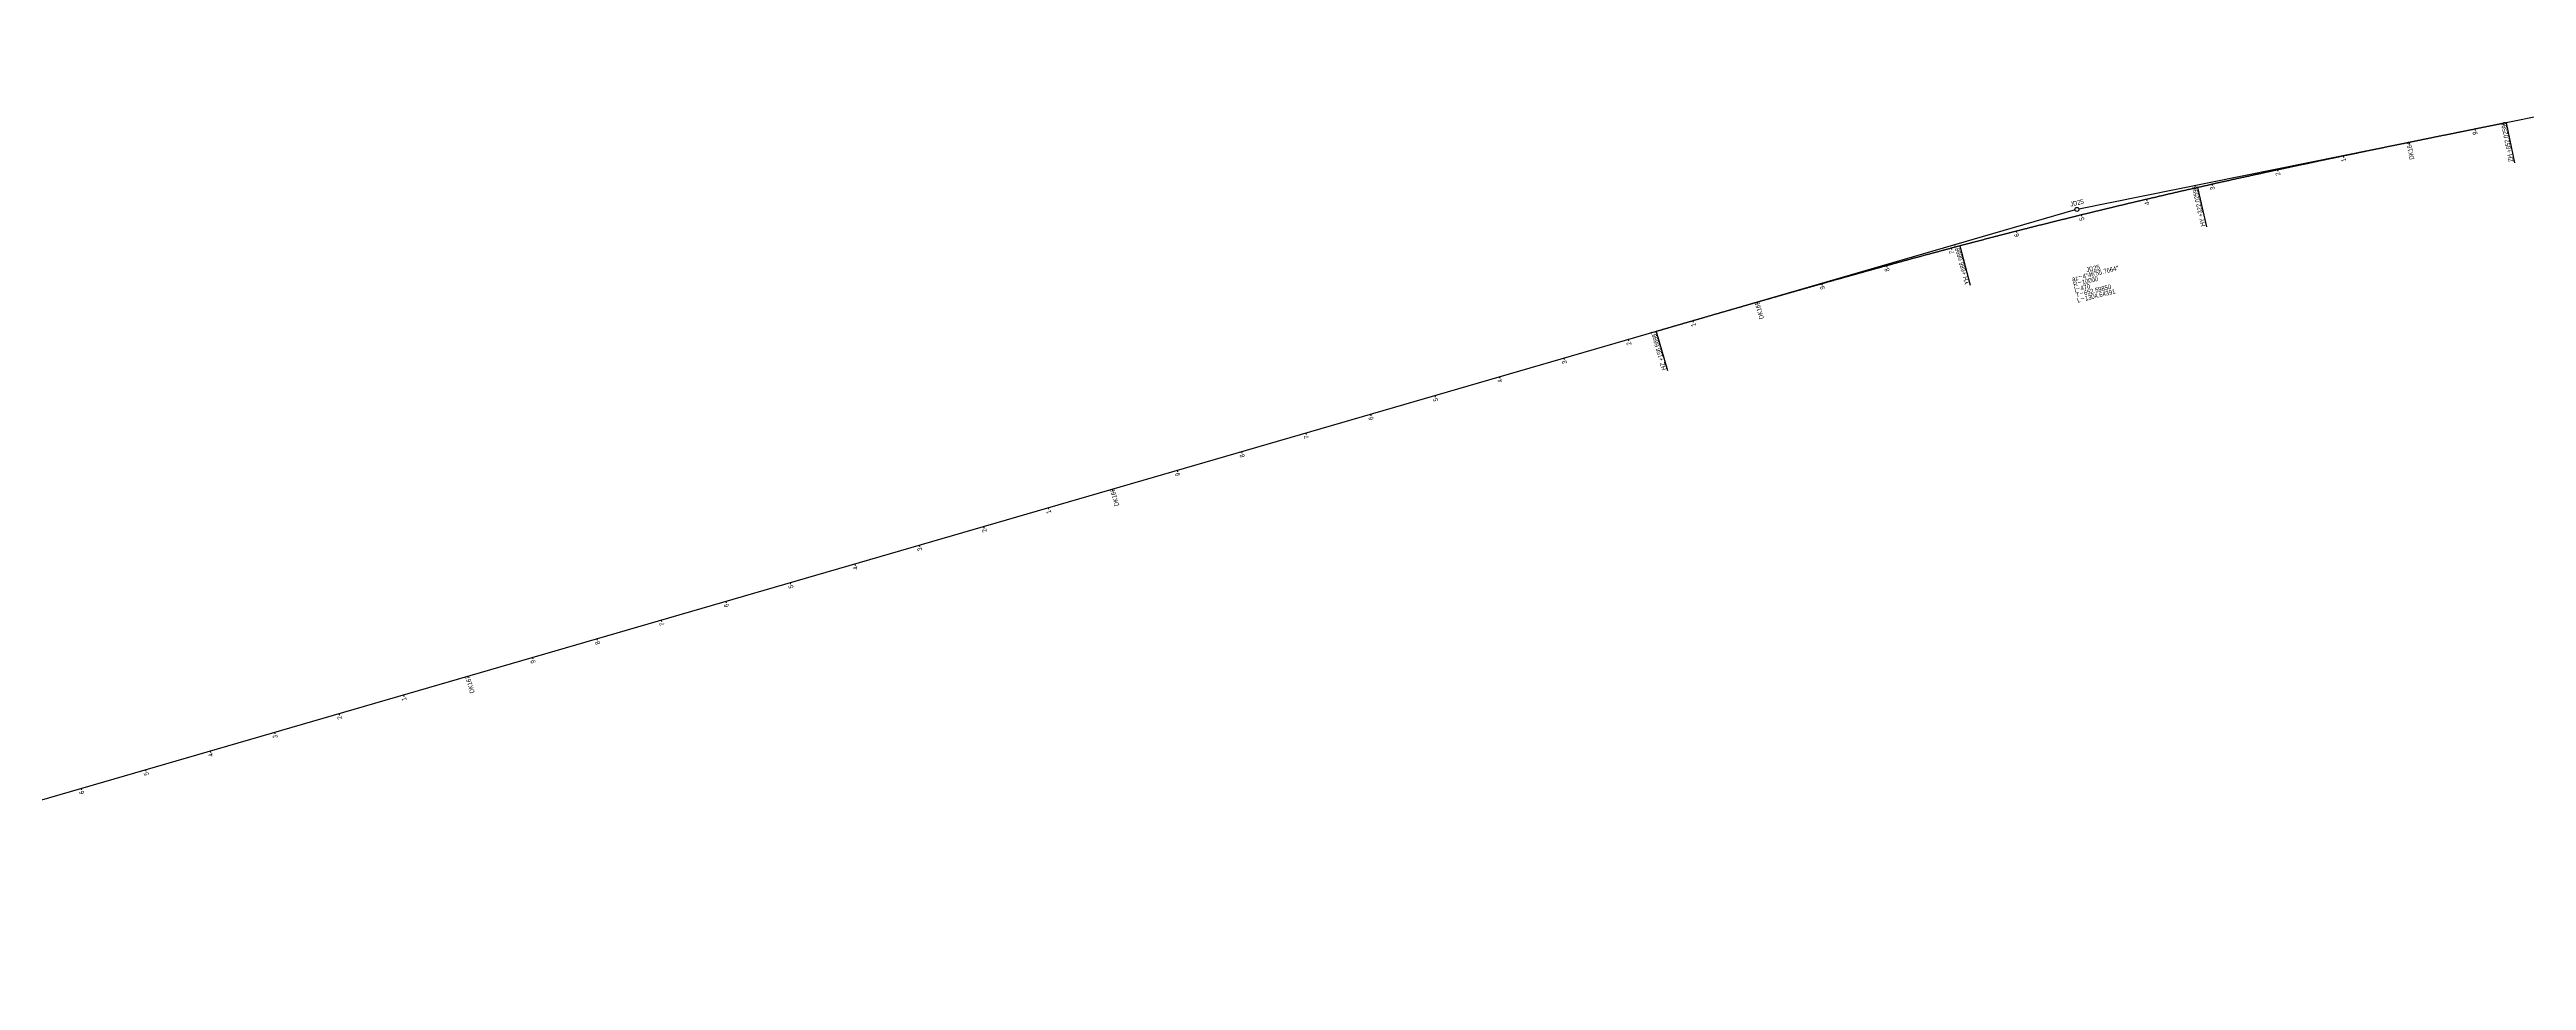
# Model space of a CAD drawing. Header units: millimetres. Extents: x 497834 to 621495, y 3353175 to 3430424.
# Drawn here: x 523566 to 527256, y 3370484 to 3371872 of the extents above; entities that cross this region are included whole.
import ezdxf

# ---------------------------------------------------------------- set-up
doc = ezdxf.new("R2010")
doc.units = ezdxf.units.MM
for name, color, linetype in [('dl6', 7, 'Continuous'), ('沪乍杭打线-0.0-200.8段-施工系转设计系成果-2000坐标系-左线_中线_交点', 7, 'Continuous'), ('沪乍杭打线-0.0-200.8段-施工系转设计系成果-2000坐标系-左线_五大桩', 7, 'Continuous'), ('沪乍杭打线-0.0-200.8段-施工系转设计系成果-2000坐标系-左线_曲线资料', 7, 'Continuous'), ('沪乍杭打线-0.0-200.8段-施工系转设计系成果-2000坐标系-左线_里程', 7, 'Continuous')]:
    doc.layers.add(name, color=color, linetype=linetype)
doc.styles.add('PM_LC', font='slromans.shx', dxfattribs={"width": 0.75, "bigfont": 'hztxt.shx'})
doc.styles.add('PM_QX', font='slromans.shx', dxfattribs={"width": 0.75, "bigfont": 'hztxt.shx'})

msp = doc.modelspace()

# ---------------------------------------------------------------- linework, layer by layer
at = {"layer": 'dl6', "color": 3, "linetype": 'Continuous', "ltscale": 2, "flags": 128}
msp.add_lwpolyline([(527766.8, 3371872.4), (527225.7, 3371763.2), (527224.7, 3371763), (527223.8, 3371762.8), (527222.8, 3371762.6), (527221.8, 3371762.4), (527220.8, 3371762.2), (527219.8, 3371762), (527218.9, 3371761.8), (527217.9, 3371761.6), (527216.9, 3371761.4), (527215.9, 3371761.2), (527214.9, 3371761), (527214, 3371760.8), (527213, 3371760.6), (527212, 3371760.4), (527211, 3371760.2), (527210, 3371760), (527209.1, 3371759.8), (527208.1, 3371759.6), (527207.1, 3371759.4), (527206.1, 3371759.2), (527205.1, 3371759), (527204.2, 3371758.8), (527203.2, 3371758.6), (527202.2, 3371758.4), (527201.2, 3371758.2), (527200.2, 3371758), (527199.3, 3371757.8), (527198.3, 3371757.6), (527197.3, 3371757.4), (527196.3, 3371757.2), (527195.3, 3371757), (527194.4, 3371756.8), (527193.4, 3371756.7), (527192.4, 3371756.5), (527191.4, 3371756.3), (527190.4, 3371756.1), (527189.5, 3371755.9), (527188.5, 3371755.7), (527187.5, 3371755.5), (527186.5, 3371755.3), (527185.5, 3371755.1), (527184.6, 3371754.9), (527183.6, 3371754.7), (527182.6, 3371754.5), (527181.6, 3371754.3), (527180.6, 3371754.1), (527179.7, 3371753.9), (527178.7, 3371753.7), (527177.7, 3371753.5), (527176.7, 3371753.3), (527175.7, 3371753.1), (527174.8, 3371752.9), (527173.8, 3371752.7), (527172.8, 3371752.5), (527171.8, 3371752.3), (527170.8, 3371752.1), (527169.9, 3371751.9), (527168.9, 3371751.7), (527167.9, 3371751.5), (527166.9, 3371751.3), (527165.9, 3371751.1), (527165, 3371750.9), (527164, 3371750.7), (527163, 3371750.5), (527162, 3371750.3), (527161, 3371750.1), (527160.1, 3371749.9), (527159.1, 3371749.7), (527158.1, 3371749.5), (527157.1, 3371749.3), (527156.1, 3371749.1), (527155.2, 3371748.9), (527154.2, 3371748.7), (527153.2, 3371748.5), (527152.2, 3371748.3), (527151.2, 3371748.1), (527150.3, 3371747.9), (527149.3, 3371747.7), (527148.3, 3371747.5), (527147.3, 3371747.3), (527146.3, 3371747.1), (527145.4, 3371746.9), (527144.4, 3371746.7), (527143.4, 3371746.5), (527142.4, 3371746.3), (527141.4, 3371746.1), (527140.5, 3371745.9), (527139.5, 3371745.7), (527138.5, 3371745.5), (527137.5, 3371745.3), (527136.5, 3371745.1), (527135.6, 3371744.9), (527134.6, 3371744.7), (527133.6, 3371744.6), (527132.6, 3371744.4), (527131.6, 3371744.2), (527130.7, 3371744), (527129.7, 3371743.8), (527128.7, 3371743.6), (527127.7, 3371743.4), (527126.7, 3371743.2), (527125.8, 3371743), (527124.8, 3371742.8), (527123.8, 3371742.6), (527122.8, 3371742.4), (527121.8, 3371742.2), (527120.9, 3371742), (527119.9, 3371741.8), (527118.9, 3371741.6), (527117.9, 3371741.4), (527116.9, 3371741.2), (527116, 3371741), (527115, 3371740.8), (527114, 3371740.6), (527113, 3371740.4), (527112, 3371740.2), (527111.1, 3371740), (527110.1, 3371739.8), (527109.1, 3371739.6), (527108.1, 3371739.4), (527107.1, 3371739.2), (527106.2, 3371739), (527105.2, 3371738.8), (527104.2, 3371738.6), (527103.2, 3371738.4), (527102.2, 3371738.2), (527101.3, 3371738), (527100.3, 3371737.8), (527099.3, 3371737.6), (527098.3, 3371737.4), (527097.3, 3371737.2), (527096.4, 3371737), (527095.4, 3371736.8), (527094.4, 3371736.6), (527093.4, 3371736.4), (527092.4, 3371736.2), (527091.5, 3371736), (527090.5, 3371735.8), (527089.5, 3371735.6), (527088.5, 3371735.4), (527087.5, 3371735.2), (527086.6, 3371735), (527085.6, 3371734.8), (527084.6, 3371734.6), (527083.6, 3371734.4), (527082.6, 3371734.2), (527081.7, 3371734), (527080.7, 3371733.8), (527079.7, 3371733.6), (527078.7, 3371733.4), (527077.7, 3371733.2), (527076.8, 3371733), (527075.8, 3371732.8), (527074.8, 3371732.6), (527073.8, 3371732.4), (527072.8, 3371732.2), (527071.9, 3371732), (527070.9, 3371731.8), (527069.9, 3371731.6), (527068.9, 3371731.4), (527067.9, 3371731.2), (527067, 3371731), (527066, 3371730.8), (527065, 3371730.6), (527064, 3371730.4), (527063, 3371730.2), (527062.1, 3371730), (527061.1, 3371729.8), (527060.1, 3371729.6), (527059.1, 3371729.4), (527058.1, 3371729.2), (527057.2, 3371729), (527056.2, 3371728.8), (527055.2, 3371728.6), (527054.2, 3371728.4), (527053.2, 3371728.2), (527052.3, 3371728), (527051.3, 3371727.8), (527050.3, 3371727.6), (527049.3, 3371727.4), (527048.4, 3371727.2), (527047.4, 3371727), (527046.4, 3371726.8), (527045.4, 3371726.6), (527044.4, 3371726.3), (527043.5, 3371726.1), (527042.5, 3371725.9), (527041.5, 3371725.7), (527040.5, 3371725.5), (527039.5, 3371725.3), (527038.6, 3371725.1), (527037.6, 3371724.9), (527036.6, 3371724.7), (527035.6, 3371724.5), (527034.6, 3371724.3), (527033.7, 3371724.1), (527032.7, 3371723.9), (527031.7, 3371723.7), (527030.7, 3371723.5), (527029.7, 3371723.3), (527028.8, 3371723.1), (527027.8, 3371722.9), (527026.8, 3371722.7), (527025.8, 3371722.5), (527024.8, 3371722.3), (527023.9, 3371722.1), (527022.9, 3371721.9), (527021.9, 3371721.7), (527020.9, 3371721.5), (527019.9, 3371721.3), (527019, 3371721.1), (527018, 3371720.9), (527017, 3371720.7), (527016, 3371720.5), (527015.1, 3371720.3), (527014.1, 3371720.1), (527013.1, 3371719.9), (527012.1, 3371719.7), (527011.1, 3371719.5), (527010.2, 3371719.3), (527009.2, 3371719.1), (527008.2, 3371718.9), (527007.2, 3371718.7), (527006.2, 3371718.5), (527005.3, 3371718.3), (527004.3, 3371718.1), (527003.3, 3371717.9), (527002.3, 3371717.6), (527001.3, 3371717.4), (527000.4, 3371717.2), (526999.4, 3371717), (526998.4, 3371716.8), (526997.4, 3371716.6), (526996.4, 3371716.4), (526995.5, 3371716.2), (526994.5, 3371716), (526993.5, 3371715.8), (526992.5, 3371715.6), (526991.6, 3371715.4), (526990.6, 3371715.2), (526989.6, 3371715), (526988.6, 3371714.8), (526987.6, 3371714.6), (526986.7, 3371714.4), (526985.7, 3371714.2), (526984.7, 3371714), (526983.7, 3371713.8), (526982.7, 3371713.6), (526981.8, 3371713.4), (526980.8, 3371713.2), (526979.8, 3371713), (526978.8, 3371712.8), (526977.8, 3371712.5), (526976.9, 3371712.3), (526975.9, 3371712.1), (526974.9, 3371711.9), (526973.9, 3371711.7), (526973, 3371711.5), (526972, 3371711.3), (526971, 3371711.1), (526970, 3371710.9), (526969, 3371710.7), (526968.1, 3371710.5), (526967.1, 3371710.3), (526966.1, 3371710.1), (526965.1, 3371709.9), (526964.1, 3371709.7), (526963.2, 3371709.5), (526962.2, 3371709.3), (526961.2, 3371709.1), (526960.2, 3371708.9), (526959.3, 3371708.7), (526958.3, 3371708.4), (526957.3, 3371708.2), (526956.3, 3371708), (526955.3, 3371707.8), (526954.4, 3371707.6), (526953.4, 3371707.4), (526952.4, 3371707.2), (526951.4, 3371707), (526950.4, 3371706.8), (526949.5, 3371706.6), (526948.5, 3371706.4), (526947.5, 3371706.2), (526946.5, 3371706), (526945.6, 3371705.8), (526944.6, 3371705.6), (526943.6, 3371705.4), (526942.6, 3371705.1), (526941.6, 3371704.9), (526940.7, 3371704.7), (526939.7, 3371704.5), (526938.7, 3371704.3), (526937.7, 3371704.1), (526936.7, 3371703.9), (526935.8, 3371703.7), (526934.8, 3371703.5), (526933.8, 3371703.3), (526932.8, 3371703.1), (526931.9, 3371702.9), (526930.9, 3371702.7), (526929.9, 3371702.5), (526928.9, 3371702.2), (526927.9, 3371702), (526927, 3371701.8), (526926, 3371701.6), (526925, 3371701.4), (526924, 3371701.2), (526923.1, 3371701), (526922.1, 3371700.8), (526921.1, 3371700.6), (526920.1, 3371700.4), (526919.1, 3371700.2), (526918.2, 3371700), (526917.2, 3371699.8), (526916.2, 3371699.5), (526915.2, 3371699.3), (526914.2, 3371699.1), (526913.3, 3371698.9), (526912.3, 3371698.7), (526911.3, 3371698.5), (526910.3, 3371698.3), (526909.4, 3371698.1), (526908.4, 3371697.9), (526907.4, 3371697.7), (526906.4, 3371697.5), (526905.4, 3371697.3), (526904.5, 3371697), (526903.5, 3371696.8), (526902.5, 3371696.6), (526901.5, 3371696.4), (526900.6, 3371696.2), (526899.6, 3371696), (526898.6, 3371695.8), (526897.6, 3371695.6), (526896.6, 3371695.4), (526895.7, 3371695.2), (526894.7, 3371694.9), (526893.7, 3371694.7), (526892.7, 3371694.5), (526891.8, 3371694.3), (526890.8, 3371694.1), (526889.8, 3371693.9), (526888.8, 3371693.7), (526887.8, 3371693.5), (526886.9, 3371693.3), (526885.9, 3371693.1), (526884.9, 3371692.8), (526883.9, 3371692.6), (526883, 3371692.4), (526882, 3371692.2), (526881, 3371692), (526880, 3371691.8), (526879, 3371691.6), (526878.1, 3371691.4), (526877.1, 3371691.2), (526876.1, 3371690.9), (526875.1, 3371690.7), (526874.2, 3371690.5), (526873.2, 3371690.3), (526872.2, 3371690.1), (526871.2, 3371689.9), (526870.3, 3371689.7), (526869.3, 3371689.5), (526868.3, 3371689.3), (526867.3, 3371689), (526866.3, 3371688.8), (526865.4, 3371688.6), (526864.4, 3371688.4), (526863.4, 3371688.2), (526862.4, 3371688), (526861.5, 3371687.8), (526860.5, 3371687.6), (526859.5, 3371687.3), (526858.5, 3371687.1), (526857.5, 3371686.9), (526856.6, 3371686.7), (526855.6, 3371686.5), (526854.6, 3371686.3), (526853.6, 3371686.1), (526852.7, 3371685.9), (526851.7, 3371685.6), (526850.7, 3371685.4), (526849.7, 3371685.2), (526848.8, 3371685), (526847.8, 3371684.8), (526846.8, 3371684.6), (526845.8, 3371684.4), (526844.8, 3371684.2), (526843.9, 3371683.9), (526842.9, 3371683.7), (526841.9, 3371683.5), (526840.9, 3371683.3), (526840, 3371683.1), (526839, 3371682.9), (526838, 3371682.7), (526837, 3371682.4), (526836.1, 3371682.2), (526835.1, 3371682), (526834.1, 3371681.8), (526833.1, 3371681.6), (526832.1, 3371681.4), (526831.2, 3371681.2), (526830.2, 3371680.9), (526829.2, 3371680.7), (526828.2, 3371680.5), (526827.3, 3371680.3), (526826.3, 3371680.1), (526825.3, 3371679.9), (526824.3, 3371679.6), (526823.4, 3371679.4), (526822.4, 3371679.2), (526821.4, 3371679), (526820.4, 3371678.8), (526819.5, 3371678.6), (526818.5, 3371678.4), (526817.5, 3371678.1), (526816.5, 3371677.9), (526815.5, 3371677.7), (526814.6, 3371677.5), (526813.6, 3371677.3), (526812.6, 3371677.1), (526811.6, 3371676.8), (526810.7, 3371676.6), (526809.7, 3371676.4), (526808.7, 3371676.2), (526807.7, 3371676), (526806.8, 3371675.8), (526805.8, 3371675.5), (526804.8, 3371675.3), (526803.8, 3371675.1), (526802.9, 3371674.9), (526801.9, 3371674.7), (526800.9, 3371674.5), (526799.9, 3371674.2), (526799, 3371674), (526798, 3371673.8), (526797, 3371673.6), (526796, 3371673.4), (526795, 3371673.1), (526794.1, 3371672.9), (526793.1, 3371672.7), (526792.1, 3371672.5), (526791.1, 3371672.3), (526790.2, 3371672.1), (526789.2, 3371671.8), (526788.2, 3371671.6), (526787.2, 3371671.4), (526786.3, 3371671.2), (526785.3, 3371671), (526784.3, 3371670.7), (526783.3, 3371670.5), (526782.4, 3371670.3), (526781.4, 3371670.1), (526780.4, 3371669.9), (526779.4, 3371669.6), (526778.5, 3371669.4), (526777.5, 3371669.2), (526776.5, 3371669), (526775.5, 3371668.8), (526774.6, 3371668.5), (526773.6, 3371668.3), (526772.6, 3371668.1), (526771.6, 3371667.9), (526770.7, 3371667.7), (526769.7, 3371667.4), (526768.7, 3371667.2), (526767.7, 3371667), (526766.8, 3371666.8), (526765.8, 3371666.6, 0.009116), (526764.8, 3371666.4), (526763.8, 3371666.1), (526762.8, 3371665.9), (526761.9, 3371665.7), (526760.9, 3371665.5), (526760.9, 3371665.5), (526759.9, 3371665.2), (526759, 3371665), (526758, 3371664.8), (526757, 3371664.6), (526756, 3371664.3), (526756, 3371664.3), (526755.1, 3371664.1), (526754.1, 3371663.9), (526753.1, 3371663.7), (526752.1, 3371663.5), (526751.2, 3371663.2), (526751.2, 3371663.2), (526750.2, 3371663), (526749.2, 3371662.8), (526748.2, 3371662.6), (526747.3, 3371662.3), (526746.3, 3371662.1), (526746.3, 3371662.1), (526745.3, 3371661.9), (526744.3, 3371661.7), (526743.4, 3371661.5), (526742.4, 3371661.2), (526741.4, 3371661), (526741.4, 3371661), (526740.4, 3371660.8), (526739.5, 3371660.6), (526738.5, 3371660.3), (526737.5, 3371660.1), (526736.5, 3371659.9), (526736.5, 3371659.9), (526735.6, 3371659.7), (526734.6, 3371659.4), (526733.6, 3371659.2), (526732.6, 3371659), (526731.7, 3371658.8), (526731.7, 3371658.8), (526730.7, 3371658.5), (526729.7, 3371658.3), (526728.7, 3371658.1), (526727.8, 3371657.9), (526726.8, 3371657.6), (526726.8, 3371657.6), (526725.8, 3371657.4), (526724.8, 3371657.2), (526723.9, 3371657), (526722.9, 3371656.7), (526721.9, 3371656.5), (526721.9, 3371656.5), (526720.9, 3371656.3), (526720, 3371656.1), (526719, 3371655.8), (526718, 3371655.6), (526717, 3371655.4), (526717, 3371655.4), (526716.1, 3371655.2), (526715.1, 3371654.9), (526714.1, 3371654.7), (526713.1, 3371654.5), (526712.2, 3371654.3), (526712.2, 3371654.3), (526711.2, 3371654), (526710.2, 3371653.8), (526709.2, 3371653.6), (526708.3, 3371653.4), (526707.3, 3371653.1), (526707.3, 3371653.1), (526706.3, 3371652.9), (526705.4, 3371652.7), (526704.4, 3371652.5), (526703.4, 3371652.2), (526702.4, 3371652), (526702.4, 3371652), (526701.5, 3371651.8), (526700.5, 3371651.5), (526699.5, 3371651.3), (526698.5, 3371651.1), (526697.6, 3371650.9), (526697.6, 3371650.9), (526696.6, 3371650.6), (526695.6, 3371650.4), (526694.6, 3371650.2), (526693.7, 3371649.9), (526692.7, 3371649.7), (526692.7, 3371649.7), (526691.7, 3371649.5), (526690.7, 3371649.3), (526689.8, 3371649), (526688.8, 3371648.8), (526687.8, 3371648.6), (526687.8, 3371648.6), (526686.9, 3371648.3), (526685.9, 3371648.1), (526684.9, 3371647.9), (526683.9, 3371647.7), (526683, 3371647.4), (526683, 3371647.4), (526682, 3371647.2), (526681, 3371647), (526680, 3371646.7), (526679.1, 3371646.5), (526678.1, 3371646.3), (526678.1, 3371646.3), (526677.1, 3371646.1), (526676.1, 3371645.8), (526675.2, 3371645.6), (526674.2, 3371645.4), (526673.2, 3371645.1), (526673.2, 3371645.1), (526672.3, 3371644.9), (526671.3, 3371644.7), (526670.3, 3371644.4), (526669.3, 3371644.2), (526668.4, 3371644), (526668.4, 3371644), (526667.4, 3371643.8), (526666.4, 3371643.5), (526665.4, 3371643.3), (526664.5, 3371643.1), (526663.5, 3371642.8), (526663.5, 3371642.8), (526662.5, 3371642.6), (526661.6, 3371642.4), (526660.6, 3371642.1), (526659.6, 3371641.9), (526658.6, 3371641.7), (526658.6, 3371641.7), (526657.7, 3371641.4), (526656.7, 3371641.2), (526655.7, 3371641), (526654.7, 3371640.7), (526653.8, 3371640.5), (526653.8, 3371640.5), (526652.8, 3371640.3), (526651.8, 3371640), (526650.9, 3371639.8), (526649.9, 3371639.6), (526648.9, 3371639.4), (526648.9, 3371639.4), (526647.9, 3371639.1), (526647, 3371638.9), (526646, 3371638.7), (526645, 3371638.4), (526644, 3371638.2), (526644, 3371638.2), (526643.1, 3371638), (526642.1, 3371637.7), (526641.1, 3371637.5), (526640.2, 3371637.3), (526639.2, 3371637), (526639.2, 3371637), (526638.2, 3371636.8), (526637.2, 3371636.6), (526636.3, 3371636.3), (526635.3, 3371636.1), (526634.3, 3371635.9), (526634.3, 3371635.9), (526633.3, 3371635.6), (526632.4, 3371635.4), (526631.4, 3371635.2), (526630.4, 3371634.9), (526629.5, 3371634.7), (526629.5, 3371634.7), (526628.5, 3371634.4), (526627.5, 3371634.2), (526626.5, 3371634), (526625.6, 3371633.7), (526624.6, 3371633.5), (526624.6, 3371633.5), (526623.6, 3371633.3), (526622.7, 3371633), (526621.7, 3371632.8), (526620.7, 3371632.6), (526619.7, 3371632.3), (526619.7, 3371632.3), (526618.8, 3371632.1), (526617.8, 3371631.9), (526616.8, 3371631.6), (526615.9, 3371631.4), (526614.9, 3371631.2), (526614.9, 3371631.2), (526613.9, 3371630.9), (526612.9, 3371630.7), (526612, 3371630.4), (526611, 3371630.2), (526610, 3371630), (526610, 3371630), (526609, 3371629.7), (526608.1, 3371629.5), (526607.1, 3371629.3), (526606.1, 3371629), (526605.2, 3371628.8), (526605.2, 3371628.8), (526604.2, 3371628.6), (526603.2, 3371628.3), (526602.2, 3371628.1), (526601.3, 3371627.8), (526600.3, 3371627.6), (526600.3, 3371627.6), (526599.3, 3371627.4), (526598.4, 3371627.1), (526597.4, 3371626.9), (526596.4, 3371626.7), (526595.4, 3371626.4), (526595.4, 3371626.4), (526594.5, 3371626.2), (526593.5, 3371625.9), (526592.5, 3371625.7), (526591.6, 3371625.5), (526590.6, 3371625.2), (526590.6, 3371625.2), (526589.6, 3371625), (526588.7, 3371624.7), (526587.7, 3371624.5), (526586.7, 3371624.3), (526585.7, 3371624), (526585.7, 3371624), (526584.8, 3371623.8), (526583.8, 3371623.6), (526582.8, 3371623.3), (526581.9, 3371623.1), (526580.9, 3371622.8), (526580.9, 3371622.8), (526579.9, 3371622.6), (526578.9, 3371622.4), (526578, 3371622.1), (526577, 3371621.9), (526576, 3371621.6), (526576, 3371621.6), (526575.1, 3371621.4), (526574.1, 3371621.2), (526573.1, 3371620.9), (526572.1, 3371620.7), (526571.2, 3371620.4), (526571.2, 3371620.4), (526570.2, 3371620.2), (526569.2, 3371620), (526568.3, 3371619.7), (526567.3, 3371619.5), (526566.3, 3371619.2), (526566.3, 3371619.2), (526565.4, 3371619), (526564.4, 3371618.8), (526563.4, 3371618.5), (526562.4, 3371618.3), (526561.5, 3371618), (526561.5, 3371618), (526560.5, 3371617.8), (526559.5, 3371617.5), (526558.6, 3371617.3), (526557.6, 3371617.1), (526556.6, 3371616.8), (526556.6, 3371616.8), (526555.6, 3371616.6), (526554.7, 3371616.3), (526553.7, 3371616.1), (526552.7, 3371615.9), (526551.8, 3371615.6), (526551.8, 3371615.6), (526550.8, 3371615.4), (526549.8, 3371615.1), (526548.9, 3371614.9), (526547.9, 3371614.6), (526546.9, 3371614.4), (526546.9, 3371614.4), (526545.9, 3371614.2), (526545, 3371613.9), (526544, 3371613.7), (526543, 3371613.4), (526542.1, 3371613.2), (526542.1, 3371613.2), (526541.1, 3371612.9), (526540.1, 3371612.7), (526539.2, 3371612.5), (526538.2, 3371612.2), (526537.2, 3371612), (526537.2, 3371612), (526536.2, 3371611.7), (526535.3, 3371611.5), (526534.3, 3371611.2), (526533.3, 3371611), (526532.4, 3371610.7), (526532.4, 3371610.7), (526531.4, 3371610.5), (526530.4, 3371610.3), (526529.5, 3371610), (526528.5, 3371609.8), (526527.5, 3371609.5), (526527.5, 3371609.5), (526526.5, 3371609.3), (526525.6, 3371609), (526524.6, 3371608.8), (526523.6, 3371608.5), (526522.7, 3371608.3), (526522.7, 3371608.3), (526521.7, 3371608.1), (526520.7, 3371607.8), (526519.8, 3371607.6), (526518.8, 3371607.3), (526517.8, 3371607.1), (526517.8, 3371607.1), (526516.9, 3371606.8), (526515.9, 3371606.6), (526514.9, 3371606.3), (526513.9, 3371606.1), (526513, 3371605.8), (526513, 3371605.8), (526512, 3371605.6), (526511, 3371605.3), (526510.1, 3371605.1), (526509.1, 3371604.9), (526508.1, 3371604.6), (526508.1, 3371604.6), (526507.2, 3371604.4), (526506.2, 3371604.1), (526505.2, 3371603.9), (526504.3, 3371603.6), (526503.3, 3371603.4), (526503.3, 3371603.4), (526502.3, 3371603.1), (526501.3, 3371602.9), (526500.4, 3371602.6), (526499.4, 3371602.4), (526498.4, 3371602.1), (526498.4, 3371602.1), (526497.5, 3371601.9), (526496.5, 3371601.6), (526495.5, 3371601.4), (526494.6, 3371601.1), (526493.6, 3371600.9), (526493.6, 3371600.9), (526492.6, 3371600.6), (526491.7, 3371600.4), (526490.7, 3371600.2), (526489.7, 3371599.9), (526488.8, 3371599.7), (526488.8, 3371599.7), (526487.8, 3371599.4), (526486.8, 3371599.2), (526485.8, 3371598.9), (526484.9, 3371598.7), (526483.9, 3371598.4), (526483.9, 3371598.4), (526482.9, 3371598.2), (526482, 3371597.9), (526481, 3371597.7), (526480, 3371597.4), (526479.1, 3371597.2), (526479.1, 3371597.2), (526478.1, 3371596.9), (526477.1, 3371596.7), (526476.2, 3371596.4), (526475.2, 3371596.2), (526474.2, 3371595.9), (526474.2, 3371595.9), (526473.3, 3371595.7), (526472.3, 3371595.4), (526471.3, 3371595.2), (526470.4, 3371594.9), (526469.4, 3371594.7), (526469.4, 3371594.7), (526468.4, 3371594.4), (526467.5, 3371594.2), (526466.5, 3371593.9), (526465.5, 3371593.7), (526464.5, 3371593.4), (526464.5, 3371593.4), (526463.6, 3371593.2), (526462.6, 3371592.9), (526461.6, 3371592.7), (526460.7, 3371592.4), (526459.7, 3371592.2), (526459.7, 3371592.2), (526458.7, 3371591.9), (526457.8, 3371591.7), (526456.8, 3371591.4), (526455.8, 3371591.1), (526454.9, 3371590.9), (526454.9, 3371590.9), (526453.9, 3371590.6), (526452.9, 3371590.4), (526452, 3371590.1), (526451, 3371589.9), (526450, 3371589.6), (526450, 3371589.6), (526449.1, 3371589.4), (526448.1, 3371589.1), (526447.1, 3371588.9), (526446.2, 3371588.6), (526445.2, 3371588.4), (526445.2, 3371588.4), (526444.2, 3371588.1), (526443.3, 3371587.9), (526442.3, 3371587.6), (526441.3, 3371587.4), (526440.4, 3371587.1), (526440.4, 3371587.1), (526439.4, 3371586.9), (526438.4, 3371586.6), (526437.5, 3371586.3), (526436.5, 3371586.1), (526435.5, 3371585.8), (526435.5, 3371585.8), (526434.6, 3371585.6), (526433.6, 3371585.3), (526432.6, 3371585.1), (526431.7, 3371584.8), (526430.7, 3371584.6), (526430.7, 3371584.6), (526429.7, 3371584.3), (526428.7, 3371584.1), (526427.8, 3371583.8), (526426.8, 3371583.5), (526425.8, 3371583.3), (526425.8, 3371583.3), (526424.9, 3371583), (526423.9, 3371582.8), (526422.9, 3371582.5), (526422, 3371582.3), (526421, 3371582), (526421, 3371582), (526420, 3371581.8), (526419.1, 3371581.5), (526418.1, 3371581.2), (526417.1, 3371581), (526416.2, 3371580.7), (526416.2, 3371580.7), (526415.2, 3371580.5), (526414.2, 3371580.2), (526413.3, 3371580), (526412.3, 3371579.7), (526411.7, 3371579.5), (526410.7, 3371579.3), (526409.8, 3371579), (526408.8, 3371578.8), (526407.8, 3371578.5), (526406.9, 3371578.3), (526405.9, 3371578), (526404.9, 3371577.8), (526404, 3371577.5), (526403, 3371577.2), (526402, 3371577), (526401.1, 3371576.7), (526400.1, 3371576.5), (526399.1, 3371576.2), (526398.2, 3371576), (526397.2, 3371575.7), (526396.2, 3371575.4), (526395.3, 3371575.2), (526394.3, 3371574.9), (526393.3, 3371574.7), (526392.4, 3371574.4), (526391.4, 3371574.1), (526390.4, 3371573.9), (526389.5, 3371573.6), (526388.5, 3371573.4), (526387.5, 3371573.1), (526386.6, 3371572.9), (526385.6, 3371572.6), (526384.6, 3371572.3), (526383.7, 3371572.1), (526382.7, 3371571.8), (526381.7, 3371571.6), (526380.8, 3371571.3), (526379.8, 3371571), (526378.8, 3371570.8), (526377.9, 3371570.5), (526376.9, 3371570.3), (526375.9, 3371570), (526375, 3371569.7), (526374, 3371569.5), (526373, 3371569.2), (526372.1, 3371569), (526371.1, 3371568.7), (526370.1, 3371568.4), (526369.2, 3371568.2), (526368.2, 3371567.9), (526367.3, 3371567.7), (526366.3, 3371567.4), (526365.3, 3371567.1), (526364.4, 3371566.9), (526363.4, 3371566.6), (526362.4, 3371566.4), (526361.5, 3371566.1), (526360.5, 3371565.8), (526359.5, 3371565.6), (526358.6, 3371565.3), (526357.6, 3371565.1), (526356.6, 3371564.8), (526355.7, 3371564.5), (526354.7, 3371564.3), (526353.7, 3371564), (526352.8, 3371563.7), (526351.8, 3371563.5), (526350.8, 3371563.2), (526349.9, 3371563), (526348.9, 3371562.7), (526347.9, 3371562.4), (526347, 3371562.2), (526346, 3371561.9), (526345.1, 3371561.6), (526344.1, 3371561.4), (526343.1, 3371561.1), (526342.2, 3371560.9), (526341.2, 3371560.6), (526340.2, 3371560.3), (526339.3, 3371560.1), (526338.3, 3371559.8), (526337.3, 3371559.5), (526336.4, 3371559.3), (526335.4, 3371559), (526334.4, 3371558.8), (526333.5, 3371558.5), (526332.5, 3371558.2), (526331.5, 3371558), (526330.6, 3371557.7), (526329.6, 3371557.4), (526328.7, 3371557.2), (526327.7, 3371556.9), (526326.7, 3371556.6), (526325.8, 3371556.4), (526324.8, 3371556.1), (526323.8, 3371555.9), (526322.9, 3371555.6), (526321.9, 3371555.3), (526320.9, 3371555.1), (526320, 3371554.8), (526319, 3371554.5), (526318, 3371554.3), (526317.1, 3371554), (526316.1, 3371553.7), (526315.2, 3371553.5), (526314.2, 3371553.2), (526313.2, 3371552.9), (526312.3, 3371552.7), (526311.3, 3371552.4), (526310.3, 3371552.1), (526309.4, 3371551.9), (526308.4, 3371551.6), (526307.4, 3371551.3), (526306.5, 3371551.1), (526305.5, 3371550.8), (526304.5, 3371550.6), (526303.6, 3371550.3), (526302.6, 3371550), (526301.7, 3371549.8), (526300.7, 3371549.5), (526299.7, 3371549.2), (526298.8, 3371549), (526297.8, 3371548.7), (526296.8, 3371548.4), (526295.9, 3371548.2), (526294.9, 3371547.9), (526293.9, 3371547.6), (526293, 3371547.4), (526292, 3371547.1), (526291.1, 3371546.8), (526290.1, 3371546.6), (526289.1, 3371546.3), (526288.2, 3371546), (526287.2, 3371545.8), (526286.2, 3371545.5), (526285.3, 3371545.2), (526284.3, 3371545), (526283.3, 3371544.7), (526282.4, 3371544.4), (526281.4, 3371544.2), (526280.5, 3371543.9), (526279.5, 3371543.6), (526278.5, 3371543.4), (526277.6, 3371543.1), (526276.6, 3371542.8), (526275.6, 3371542.5), (526274.7, 3371542.3), (526273.7, 3371542), (526272.7, 3371541.7), (526271.8, 3371541.5), (526270.8, 3371541.2), (526269.9, 3371540.9), (526268.9, 3371540.7), (526267.9, 3371540.4), (526267, 3371540.1), (526266, 3371539.9), (526265, 3371539.6), (526264.1, 3371539.3), (526263.1, 3371539.1), (526262.1, 3371538.8), (526261.2, 3371538.5), (526260.2, 3371538.3), (526259.3, 3371538), (526258.3, 3371537.7), (526257.3, 3371537.4), (526256.4, 3371537.2), (526255.4, 3371536.9), (526254.4, 3371536.6), (526253.5, 3371536.4), (526252.5, 3371536.1), (526251.6, 3371535.8), (526250.6, 3371535.6), (526249.6, 3371535.3), (526248.7, 3371535), (526247.7, 3371534.8), (526246.7, 3371534.5), (526245.8, 3371534.2), (526244.8, 3371533.9), (526243.8, 3371533.7), (526242.9, 3371533.4), (526241.9, 3371533.1), (526241, 3371532.9), (526240, 3371532.6), (526239, 3371532.3), (526238.1, 3371532.1), (526237.1, 3371531.8), (526236.1, 3371531.5), (526235.2, 3371531.2), (526234.2, 3371531), (526233.3, 3371530.7), (526232.3, 3371530.4), (526231.3, 3371530.2), (526230.4, 3371529.9), (526229.4, 3371529.6), (526228.4, 3371529.3), (526227.5, 3371529.1), (526226.5, 3371528.8), (526225.6, 3371528.5), (526224.6, 3371528.3), (526223.6, 3371528), (526222.7, 3371527.7), (526221.7, 3371527.4), (526220.7, 3371527.2), (526219.8, 3371526.9), (526218.8, 3371526.6), (526217.9, 3371526.4), (526216.9, 3371526.1), (526215.9, 3371525.8), (526215, 3371525.5), (526214, 3371525.3), (526213, 3371525), (526212.1, 3371524.7), (526211.1, 3371524.5), (526210.2, 3371524.2), (526209.2, 3371523.9), (526208.2, 3371523.6), (526207.3, 3371523.4), (526206.3, 3371523.1), (526205.3, 3371522.8), (526204.4, 3371522.6), (526203.4, 3371522.3), (526202.5, 3371522), (526201.5, 3371521.7), (526200.5, 3371521.5), (526199.6, 3371521.2), (526198.6, 3371520.9), (526197.6, 3371520.6), (526196.7, 3371520.4), (526195.7, 3371520.1), (526194.8, 3371519.8), (526193.8, 3371519.6), (526192.8, 3371519.3), (526191.9, 3371519), (526190.9, 3371518.7), (526190, 3371518.5), (526189, 3371518.2), (526188, 3371517.9), (526187.1, 3371517.6), (526186.1, 3371517.4), (526185.1, 3371517.1), (526184.2, 3371516.8), (526183.2, 3371516.6), (526182.3, 3371516.3), (526181.3, 3371516), (526180.3, 3371515.7), (526179.4, 3371515.5), (526178.4, 3371515.2), (526177.4, 3371514.9), (526176.5, 3371514.6), (526175.5, 3371514.4), (526174.6, 3371514.1), (526173.6, 3371513.8), (526172.6, 3371513.5), (526171.7, 3371513.3), (526170.7, 3371513), (526169.8, 3371512.7), (526168.8, 3371512.4), (526167.8, 3371512.2), (526166.9, 3371511.9), (526165.9, 3371511.6), (526164.9, 3371511.3), (526164, 3371511.1), (526163, 3371510.8), (526162.1, 3371510.5), (526161.1, 3371510.3), (526160.1, 3371510), (526159.2, 3371509.7), (526158.2, 3371509.4), (526157.3, 3371509.2), (526156.3, 3371508.9), (526155.3, 3371508.6), (526154.4, 3371508.3), (526153.4, 3371508.1), (526152.4, 3371507.8), (526151.5, 3371507.5), (526150.5, 3371507.2), (526149.6, 3371507), (526148.6, 3371506.7), (526147.6, 3371506.4), (526146.7, 3371506.1), (526145.7, 3371505.9), (526144.8, 3371505.6), (526143.8, 3371505.3), (526142.8, 3371505), (526141.9, 3371504.8), (526140.9, 3371504.5), (526139.9, 3371504.2), (526139, 3371503.9), (526138, 3371503.7), (526137.1, 3371503.4), (526136.1, 3371503.1), (526135.1, 3371502.8), (526134.2, 3371502.6), (526133.2, 3371502.3), (526132.3, 3371502), (526131.3, 3371501.7), (526130.3, 3371501.4), (526129.4, 3371501.2), (526128.4, 3371500.9), (526127.4, 3371500.6), (526126.5, 3371500.3), (526125.5, 3371500.1), (526124.6, 3371499.8), (526123.6, 3371499.5), (526122.6, 3371499.2), (526121.7, 3371499), (526120.7, 3371498.7), (526119.8, 3371498.4), (526118.8, 3371498.1), (526117.8, 3371497.9), (526116.9, 3371497.6), (526115.9, 3371497.3), (526115, 3371497), (526114, 3371496.8), (526113, 3371496.5), (526112.1, 3371496.2), (526111.1, 3371495.9), (526110.1, 3371495.7), (526109.2, 3371495.4), (526108.2, 3371495.1), (526107.3, 3371494.8), (526106.3, 3371494.5), (526105.3, 3371494.3), (526104.4, 3371494), (526103.4, 3371493.7), (526102.5, 3371493.4), (526101.5, 3371493.2), (526100.5, 3371492.9), (526099.6, 3371492.6), (526098.6, 3371492.3), (526097.7, 3371492.1), (526096.7, 3371491.8), (526095.7, 3371491.5), (526094.8, 3371491.2), (526093.8, 3371490.9), (526092.9, 3371490.7), (526091.9, 3371490.4), (526090.9, 3371490.1), (526090, 3371489.8), (526089, 3371489.6), (526088, 3371489.3), (526087.1, 3371489), (526086.1, 3371488.7), (526085.2, 3371488.5), (526084.2, 3371488.2), (526083.2, 3371487.9), (526082.3, 3371487.6), (526081.3, 3371487.3), (526080.4, 3371487.1), (526079.4, 3371486.8), (526078.4, 3371486.5), (526077.5, 3371486.2), (526076.5, 3371486), (526075.6, 3371485.7), (526074.6, 3371485.4), (526073.6, 3371485.1), (526072.7, 3371484.8), (526071.7, 3371484.6), (526070.8, 3371484.3), (526069.8, 3371484), (526068.8, 3371483.7), (526067.9, 3371483.5), (526066.9, 3371483.2), (526066, 3371482.9), (526065, 3371482.6), (526064, 3371482.4), (526063.1, 3371482.1), (526062.1, 3371481.8), (526061.1, 3371481.5), (526060.2, 3371481.2), (526059.2, 3371481), (526058.3, 3371480.7), (526057.3, 3371480.4), (526056.3, 3371480.1), (526055.4, 3371479.8), (526054.4, 3371479.6), (526053.5, 3371479.3), (526052.5, 3371479), (526051.5, 3371478.7), (526050.6, 3371478.5), (526049.6, 3371478.2), (526048.7, 3371477.9), (526047.7, 3371477.6), (526046.7, 3371477.3), (526045.8, 3371477.1), (526044.8, 3371476.8), (526043.9, 3371476.5), (526042.9, 3371476.2), (526041.9, 3371476), (526041, 3371475.7), (526040, 3371475.4), (526039.1, 3371475.1), (526038.1, 3371474.8), (526037.1, 3371474.6), (526036.2, 3371474.3), (526035.2, 3371474), (526034.3, 3371473.7), (526033.3, 3371473.5), (526032.3, 3371473.2), (526031.4, 3371472.9), (526030.4, 3371472.6), (526029.4, 3371472.3), (526028.5, 3371472.1), (526027.5, 3371471.8), (526026.6, 3371471.5), (526025.6, 3371471.2), (526024.6, 3371470.9), (526023.7, 3371470.7), (526022.7, 3371470.4), (526021.8, 3371470.1), (526020.8, 3371469.8), (526019.8, 3371469.6), (526018.9, 3371469.3), (526017.9, 3371469), (526017, 3371468.7), (526016, 3371468.4), (526015, 3371468.2), (526014.1, 3371467.9), (526013.1, 3371467.6), (526012.2, 3371467.3), (526011.2, 3371467), (526010.2, 3371466.8), (526009.3, 3371466.5), (526008.3, 3371466.2), (526007.4, 3371465.9), (526006.4, 3371465.7), (526005.4, 3371465.4), (526004.5, 3371465.1), (526003.5, 3371464.8), (526002.6, 3371464.5), (526001.6, 3371464.3), (526000.6, 3371464), (525999.7, 3371463.7), (525998.7, 3371463.4), (525997.8, 3371463.1), (525996.8, 3371462.9), (525995.8, 3371462.6), (525994.9, 3371462.3), (525993.9, 3371462), (525993, 3371461.8), (525992, 3371461.5), (525991, 3371461.2), (525990.1, 3371460.9), (525989.1, 3371460.6), (525988.2, 3371460.4), (525987.2, 3371460.1), (525986.2, 3371459.8), (525985.3, 3371459.5), (525984.3, 3371459.2), (525983.4, 3371459), (525982.4, 3371458.7), (525981.4, 3371458.4), (525980.5, 3371458.1), (525979.5, 3371457.8), (525978.5, 3371457.6), (525977.6, 3371457.3), (525976.6, 3371457), (525975.7, 3371456.7), (525974.7, 3371456.5), (525973.7, 3371456.2), (525972.8, 3371455.9), (525971.8, 3371455.6), (525970.9, 3371455.3), (525969.9, 3371455.1), (525968.9, 3371454.8), (525968, 3371454.5), (525967, 3371454.2), (525966.1, 3371453.9), (525965.1, 3371453.7), (525964.1, 3371453.4), (525963.2, 3371453.1), (525962.2, 3371452.8), (525961.3, 3371452.5), (525960.3, 3371452.3), (525959.3, 3371452), (522628.1, 3370484.4)], format="xyb", dxfattribs=at)
at = {"layer": '沪乍杭打线-0.0-200.8段-施工系转设计系成果-2000坐标系-左线_中线_交点', "color": 6, "linetype": 'Continuous', "ltscale": 2}
for p, q in [((527225.7, 3371763.2), (526589, 3371634.6)), ((526583.2, 3371633.2), (525959.3, 3371452))]:
    msp.add_line(p, q, dxfattribs=at)
msp.add_circle((526586, 3371634), 3, dxfattribs=at)
at = {"layer": '沪乍杭打线-0.0-200.8段-施工系转设计系成果-2000坐标系-左线_五大桩', "color": 5, "linetype": 'Continuous', "ltscale": 2}
for p, q in [((527225.7, 3371763.2), (527237.7, 3371703.7)), ((526765.8, 3371666.6), (526779.1, 3371607.8)), ((526411.7, 3371579.5), (526427.1, 3371521.3)), ((525959.3, 3371452), (525976.3, 3371393.7))]:
    msp.add_line(p, q, dxfattribs=at)
at = {"layer": '沪乍杭打线-0.0-200.8段-施工系转设计系成果-2000坐标系-左线_里程', "color": 5, "linetype": 'Continuous', "ltscale": 2}
for p, q in [((527178.7, 3371753.7), (527179.1, 3371751.7)), ((527080.7, 3371733.8), (527081.1, 3371731.8)), ((526884.9, 3371692.9), (526885.4, 3371690.9)), ((526982.8, 3371713.6), (526983.2, 3371711.6)), ((526689.8, 3371649), (526690.3, 3371647.1)), ((526787.3, 3371671.4), (526787.7, 3371669.5)), ((526592.6, 3371625.7), (526593, 3371623.8)), ((526398.8, 3371576.1), (526399.3, 3371574.2)), ((526495.6, 3371601.4), (526496.1, 3371599.5)), ((526302.3, 3371549.9), (526302.8, 3371548)), ((526109.8, 3371495.6), (526110.4, 3371493.6)), ((526206, 3371523), (526206.5, 3371521.1)), ((526013.8, 3371467.8), (526014.3, 3371465.9)), ((525917.7, 3371439.9), (525918.3, 3371438)), ((525725.7, 3371384.1), (525726.2, 3371382.2)), ((525821.7, 3371412), (525822.3, 3371410.1)), ((525629.6, 3371356.2), (525630.2, 3371354.3)), ((525533.6, 3371328.3), (525534.2, 3371326.4)), ((525437.6, 3371300.4), (525438.1, 3371298.5)), ((525245.5, 3371244.6), (525246.1, 3371242.7)), ((525341.6, 3371272.5), (525342.1, 3371270.6)), ((525149.5, 3371216.8), (525150, 3371214.8)), ((525053.5, 3371188.9), (525054, 3371186.9)), ((524861.4, 3371133.1), (524862, 3371131.2)), ((524957.4, 3371161), (524958, 3371159)), ((524765.4, 3371105.2), (524765.9, 3371103.3)), ((524669.3, 3371077.3), (524669.9, 3371075.4)), ((524477.3, 3371021.5), (524477.8, 3371019.6)), ((524573.3, 3371049.4), (524573.9, 3371047.5)), ((524381.2, 3370993.6), (524381.8, 3370991.7)), ((524285.2, 3370965.7), (524285.8, 3370963.8)), ((524093.2, 3370909.9), (524093.7, 3370908)), ((524189.2, 3370937.8), (524189.7, 3370935.9)), ((523997.1, 3370882), (523997.7, 3370880.1)), ((523901.1, 3370854.1), (523901.7, 3370852.2)), ((523709, 3370798.3), (523709.6, 3370796.4)), ((523805.1, 3370826.2), (523805.6, 3370824.3)), ((523613, 3370770.5), (523613.6, 3370768.5))]:
    msp.add_line(p, q, dxfattribs=at)

# ---------------------------------------------------------------- texts
at = {"layer": '沪乍杭打线-0.0-200.8段-施工系转设计系成果-2000坐标系-左线_中线_交点', "color": 5, "style": 'PM_QX', "width": 0.75}
msp.add_text('JD25', height=7, rotation=13.8059, dxfattribs=at).set_placement((526576.9, 3371638))
at = {"layer": '沪乍杭打线-0.0-200.8段-施工系转设计系成果-2000坐标系-左线_五大桩', "color": 5, "style": 'PM_QX', "width": 0.75}
for s, rotation, p in [('ZH +852.02596', 101.4149, (527236.4, 3371705.5)), ('HY +322.02596', 102.7613, (526777.7, 3371609.5)), ('YH +686.66987', 104.8506, (526425.7, 3371523)), ('HZ +156.66987', 106.197, (525974.7, 3371395.4))]:
    msp.add_text(s, height=7, rotation=rotation, dxfattribs=at).set_placement(p)
at = {"layer": '沪乍杭打线-0.0-200.8段-施工系转设计系成果-2000坐标系-左线_曲线资料', "color": 5, "style": 'PM_QX', "width": 0.75}
msp.add_text('JD25', height=7, rotation=13.8059, dxfattribs=at).set_placement((526600.9, 3371540.2))
at = {"layer": '沪乍杭打线-0.0-200.8段-施工系转设计系成果-2000坐标系-左线_曲线资料', "color": 5, "insert": (526577.8, 3371533.4), "char_height": 7, "attachment_point": 1, "rotation": 13.8059, "line_spacing_factor": 0.7, "style": 'PM_QX'}
msp.add_mtext('\\W0.750000;az－4°46′55.7664″\\PR－10000\\Pl－470\\PT－652.59850\\PL－1304.64391', dxfattribs=at)
at = {"layer": '沪乍杭打线-0.0-200.8段-施工系转设计系成果-2000坐标系-左线_里程', "color": 2, "style": 'PM_LC', "width": 0.75}
for s, rotation, p in [('DK164', 101.5484, (527088.8, 3371709)), ('9', 101.4289, (527183.1, 3371746)), ('2', 102.1529, (526889.4, 3371685.2)), ('1', 101.7897, (526987.2, 3371705.9)), ('4', 103.2081, (526694.4, 3371641.5)), ('3', 102.6381, (526791.8, 3371663.8)), ('5', 103.781, (526597.3, 3371618.2)), ('7', 104.9258, (526403.7, 3371568.7)), ('6', 104.354, (526500.4, 3371594)), ('8', 105.4216, (526307.2, 3371542.6)), ('9', 105.7954, (526211, 3371515.7)), ('1', 106.1774, (526018.8, 3371460.5)), ('DK165', 106.0474, (526119.9, 3371471.5)), ('2', 106.197, (525922.8, 3371432.6)), ('3', 106.197, (525826.7, 3371404.7)), ('5', 106.197, (525634.7, 3371348.9)), ('4', 106.197, (525730.7, 3371376.8)), ('6', 106.197, (525538.6, 3371321)), ('7', 106.197, (525442.6, 3371293.1)), ('9', 106.197, (525250.6, 3371237.4)), ('8', 106.197, (525346.6, 3371265.3)), ('DK166', 106.197, (525159.6, 3371192.7)), ('1', 106.197, (525058.5, 3371181.6)), ('3', 106.197, (524866.4, 3371125.8)), ('2', 106.197, (524962.5, 3371153.7)), ('4', 106.197, (524770.4, 3371097.9)), ('5', 106.197, (524674.4, 3371070)), ('7', 106.197, (524482.3, 3371014.2)), ('6', 106.197, (524578.3, 3371042.1)), ('8', 106.197, (524386.3, 3370986.3)), ('9', 106.197, (524290.3, 3370958.4)), ('1', 106.197, (524098.2, 3370902.6)), ('DK167', 106.197, (524199.3, 3370913.8)), ('2', 106.197, (524002.2, 3370874.7)), ('3', 106.197, (523906.1, 3370846.8)), ('5', 106.197, (523714.1, 3370791.1)), ('4', 106.197, (523810.1, 3370819)), ('6', 106.197, (523618, 3370763.2))]:
    msp.add_text(s, height=7, rotation=rotation, dxfattribs=at).set_placement(p)

doc.saveas('drawing.dxf')
